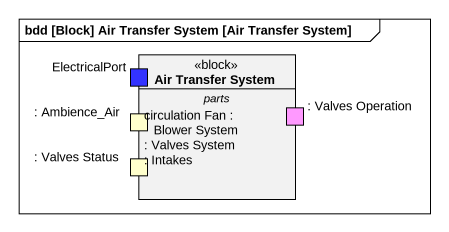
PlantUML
@startuml
mainframe bdd [Block] Air Transfer System [Air Transfer System]
hide circle
hide empty members
class "Air Transfer System" as Air_Transfer_System <<block>> {
  -- parts --
  circulation Fan : Blower System
  : Valves System
  : Intakes
  -- ports --
  ElectricalPort
  : Ambience_Air
  : Valves Status
  : Valves Operation
}
@enduml
